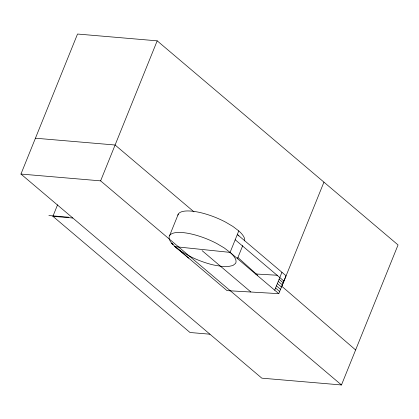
<?xml version="1.0" encoding="UTF-8"?>
<svg xmlns="http://www.w3.org/2000/svg" width="419" height="419" viewBox="0 0 419 419"><rect width="100%" height="100%" fill="white"/><g stroke="black" fill="none" stroke-linecap="round" stroke-linejoin="round"><path stroke-width="0.63" d="M20.95 174.058L77.525 34.033L157.188 40.837L398.05 244.942L341.475 384.967L261.812 378.163L20.95 174.058L100.618 180.861L341.475 384.967M209.935 334.2L190.017 332.503L52.909 216.319L57.565 204.802M100.618 180.861L157.188 40.837M169.616 235.572L178.3 214.088M238.877 235.944A35.819 11.423 22 0 0 237.327 234.493L286.025 275.76L278.792 293.656L230.094 252.39L224.223 247.928L216.874 243.58A35.819 11.423 22 0 0 180.091 232.435A35.819 11.423 22 0 0 171.025 242.365L175.037 246.65L180.908 251.112L188.257 255.459A35.819 11.423 22 0 0 213.858 265.054L221.63 266.374L228.109 266.542L232.844 265.552L235.515 263.467A35.819 11.423 22 0 0 230.094 252.39L238.772 230.906L232.901 226.443L225.553 222.096A35.819 11.423 22 0 0 177.855 215.198M237.442 258.691L242.742 245.571M274.696 290.184L281.924 272.287M323.939 182.139L281.851 286.313L355.621 349.959M255.627 273.979L277.614 275.267M278.792 293.656L227.051 290.629L174.603 246.183M35.437 138.207L115.099 145.011L193.981 211.852M48.882 215.534L68.8 217.236M52.909 216.319L72.827 218.016M230.094 252.39L175.037 246.65L188.66 258.099M172.398 243.544L171.853 243.47L173.037 244.518M172.811 244.277L171.853 243.47L172.89 244.361M235.195 239.762L283.893 281.029M279.08 279.332L283.176 282.804M278.242 281.406L282.338 284.878M277.357 283.595L281.453 287.073M276.44 285.852L280.541 289.325M275.571 288.021L279.667 291.493M202.105 250.646L250.798 291.912M237.783 257.381L257.565 275.173M238.772 230.906A35.819 11.423 22 0 1 244.638 240.873"/></g></svg>
